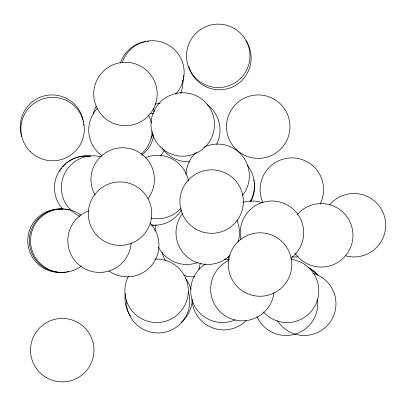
<?xml version="1.0" encoding="UTF-8"?>
<svg xmlns="http://www.w3.org/2000/svg" width="406" height="406" viewBox="0 0 406 406"><rect width="100%" height="100%" fill="white"/><g stroke="black" fill="none" stroke-linecap="round" stroke-linejoin="round"><path stroke-width="0.61" d="M62.955 209.354A31.724 31.724 0 0 1 89.751 156.244M273.903 292.665A31.724 31.724 0 0 1 223.782 314.823A31.724 31.724 0 0 1 229.146 260.287M329.55 204.979A31.724 31.724 0 0 1 370.521 198.158A31.724 31.724 0 0 1 383.132 237.733A31.724 31.724 0 0 1 345.765 255.871M130.458 316.046A31.724 31.724 0 0 1 125.307 293.447M192.342 299.359A31.724 31.724 0 0 1 181.34 322.222M185.446 278.399A31.724 31.724 0 0 1 191.13 289.402M241.047 239.794A31.724 31.724 0 0 1 260.748 203.056A31.724 31.724 0 0 1 299.836 217.555A31.724 31.724 0 0 1 290.813 258.257M68.715 271.487A31.724 31.724 0 0 1 66.98 271.863M65.808 272.066A31.724 31.724 0 0 1 29.374 241.885A31.724 31.724 0 0 1 63.437 209.06M64.625 209.166A31.724 31.724 0 0 1 66.396 209.42M67.563 209.638A31.724 31.724 0 0 1 69.289 210.049M153.199 133.95A31.724 31.724 0 0 1 150.991 138.131M93.197 114.193A31.724 31.724 0 0 1 96.359 105.91M153.199 108.569A31.724 31.724 0 0 1 154.442 111.914M228.857 258.338A31.724 31.724 0 0 1 228.157 256.688M247.208 165.186A31.724 31.724 0 0 1 250.258 201.295M153.722 135.406A31.724 31.724 0 0 1 141.76 155.254M131.179 243.057A31.724 31.724 0 0 1 101.718 272.345A31.724 31.724 0 0 1 68.528 247.366A31.724 31.724 0 0 1 88.513 210.947M95.202 195.352A31.724 31.724 0 0 1 103.363 154.321A31.724 31.724 0 0 1 145.109 157.056A31.724 31.724 0 0 1 147.845 198.803M152.169 131.265A31.724 31.724 0 0 1 141.166 154.128M102.109 155.96A31.724 31.724 0 0 1 97.618 108.072M148.51 115.253A31.724 31.724 0 0 1 151.392 123.018M59.606 171.17A31.724 31.724 0 0 1 60.235 170.165M60.905 169.185A31.724 31.724 0 0 1 61.61 168.221M62.742 166.836A31.724 31.724 0 0 1 65.635 163.887M66.533 163.11A31.724 31.724 0 0 1 90.924 156.082M236.81 220.037A31.724 31.724 0 0 1 238.053 242.072M230.166 255.161A31.724 31.724 0 0 1 186.816 256.582A31.724 31.724 0 0 1 182.563 213.414M235.104 319.887A31.724 31.724 0 0 1 194.367 305.632A31.724 31.724 0 0 1 205.543 263.946M224.188 259.135A31.724 31.724 0 0 1 229.486 259.886M197.747 262.474A31.724 31.724 0 0 1 158.401 247.036M155.041 230.958A31.724 31.724 0 0 1 156.071 224.518M242.803 202.411A31.724 31.724 0 0 1 262.058 202.589M154.818 259.135A31.724 31.724 0 0 1 188.064 294.766A31.724 31.724 0 0 1 147.038 321.065A31.724 31.724 0 0 1 128.545 275.978M291.198 259.358A31.724 31.724 0 0 1 315.107 305.632A31.724 31.724 0 0 1 263.408 311.96M297.187 214.622A31.724 31.724 0 0 1 343.948 213.175A31.724 31.724 0 0 1 341.309 259.881A31.724 31.724 0 0 1 295.015 253.187M203.868 147.216A31.724 31.724 0 0 1 242.443 195.575M185.938 174.616A31.724 31.724 0 0 1 196.494 152.143M313.026 273.263A31.724 31.724 0 0 1 329.596 322.831A31.724 31.724 0 0 1 277.379 320.623M317.456 299.613A31.724 31.724 0 0 1 256.927 316.441M181 208.166A31.724 31.724 0 0 1 150.859 218.073M145.211 157.711A31.724 31.724 0 0 1 188.521 181.112M81.581 265.864A31.724 31.724 0 0 1 39.012 262.271A31.724 31.724 0 0 1 38.611 219.555A31.724 31.724 0 0 1 81.104 215.165M150.068 223.092A31.724 31.724 0 0 1 108.869 270.98M79.891 216.368A31.724 31.724 0 0 1 63.28 176.777A31.724 31.724 0 0 1 101.338 156.894M297.948 256.749A31.724 31.724 0 0 1 292.036 256.861M263.032 202.848A31.724 31.724 0 0 1 292.457 157.893A31.724 31.724 0 0 1 320.182 203.919M246.127 320.613A31.724 31.724 0 0 1 192.018 299.948M21.888 136.558A31.724 31.724 0 0 1 43.812 96.004A31.724 31.724 0 0 1 83.078 120.161M83.301 121.328A31.724 31.724 0 0 1 83.479 122.51M83.661 124.287A31.724 31.724 0 0 1 83.727 125.474M194.819 276.78A31.724 31.724 0 0 1 183.71 275.42M165.577 260.967A31.724 31.724 0 0 1 162.126 252.172M207.111 104.555A31.724 31.724 0 0 1 216.591 144.389M190.044 161.761A31.724 31.724 0 0 1 162.06 147.951M182.878 80.733A31.724 31.724 0 0 1 180.711 93.497M153.539 113.548A31.724 31.724 0 0 1 149.997 113.614M183.7 75.486A31.724 31.724 0 0 1 183.548 77.267M183.39 78.449A31.724 31.724 0 0 1 182.664 81.931M254.486 185.841A31.724 31.724 0 0 1 250.827 201.853M253.709 179.954A31.724 31.724 0 0 1 253.953 181.112M254.237 182.878A31.724 31.724 0 0 1 254.42 184.659M309.215 268.341A31.724 31.724 0 0 1 317.39 275.111M308.235 267.498A31.724 31.724 0 0 1 317.974 275.111M122.292 62.529A31.724 31.724 0 0 1 168.546 45.112A31.724 31.724 0 0 1 175.681 94.025M160.071 103.231A31.724 31.724 0 0 1 154.793 104.073M245.97 40.671A31.724 31.724 0 0 1 232.379 87.001A31.724 31.724 0 0 1 188.78 66.254M164.577 149.885A31.724 31.724 0 0 1 160.182 156.198M61.26 272.37A31.724 31.724 0 0 1 27.765 240.398A31.724 31.724 0 0 1 61.854 209.06M153.595 225.122A31.724 31.724 0 0 1 152.407 224.99M181.507 209.902A31.724 31.724 0 0 1 150.783 225.061M188.359 291.889A31.724 31.724 0 0 1 162.182 332.687A31.724 31.724 0 0 1 126.337 300.054M199.011 269.554A31.724 31.724 0 0 1 200.397 263.195M120.374 63.042A31.724 31.724 0 0 1 145.779 41.579M147.556 41.366A31.724 31.724 0 0 1 148.743 41.275M30.145 151.499A31.724 31.724 0 0 0 83.225 137.274A31.724 31.724 0 0 0 44.371 98.419A31.724 31.724 0 0 0 30.145 151.499M97.602 236.074A31.724 31.724 0 0 0 150.677 221.854A31.724 31.724 0 0 0 111.823 182.999A31.724 31.724 0 0 0 97.602 236.074M244.204 292.01A31.724 31.724 0 0 0 291.787 264.534A31.724 31.724 0 0 0 244.204 237.058A31.724 31.724 0 0 0 244.204 292.01M195.778 229.055A31.724 31.724 0 0 0 243.367 201.584A31.724 31.724 0 0 0 195.778 174.108A31.724 31.724 0 0 0 195.778 229.055M160.319 146.901A31.724 31.724 0 0 0 213.394 132.681A31.724 31.724 0 0 0 174.539 93.822A31.724 31.724 0 0 0 160.319 146.901M235.805 149.083A31.724 31.724 0 0 0 288.879 134.863A31.724 31.724 0 0 0 250.025 96.004A31.724 31.724 0 0 0 235.805 149.083M46.401 377.621A31.724 31.724 0 0 0 93.989 350.145A31.724 31.724 0 0 0 46.401 322.668A31.724 31.724 0 0 0 46.401 377.621M195.829 78.287A31.724 31.724 0 0 0 248.908 64.067A31.724 31.724 0 0 0 210.054 25.213A31.724 31.724 0 0 0 195.829 78.287M103.012 116.415A31.724 31.724 0 0 0 156.087 102.195A31.724 31.724 0 0 0 117.232 63.341A31.724 31.724 0 0 0 103.012 116.415"/></g></svg>
